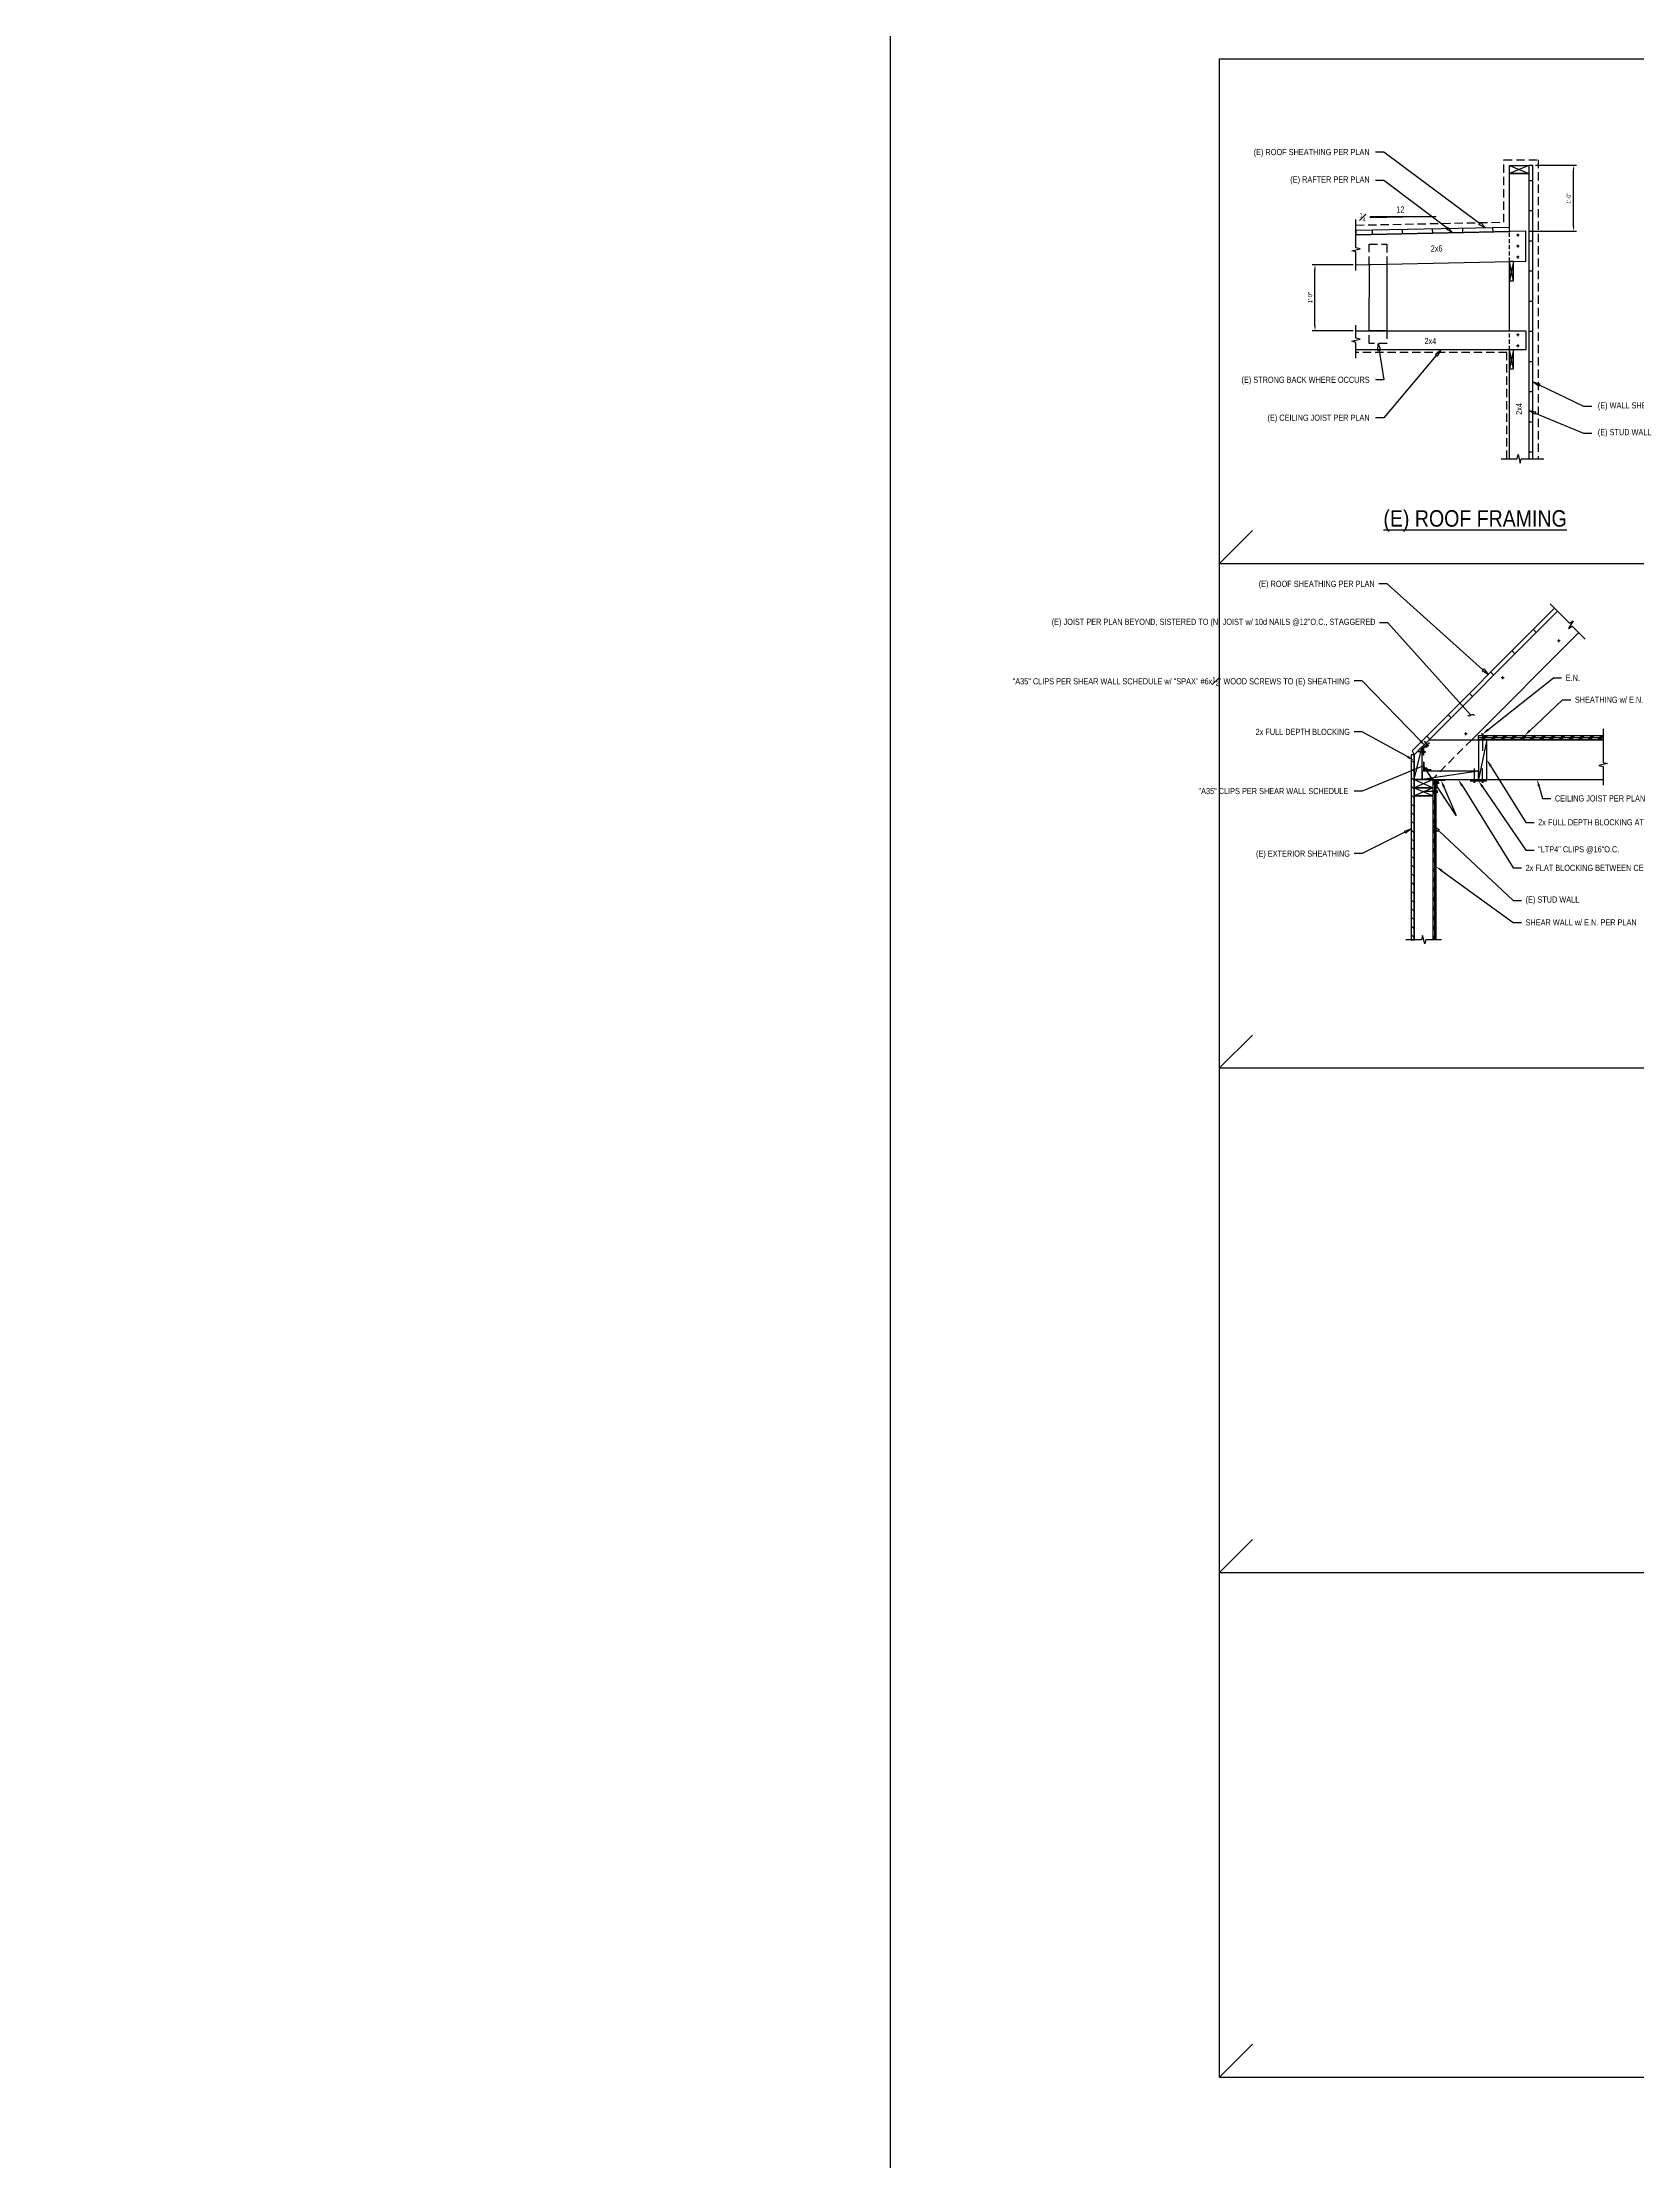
# Model space of a CAD drawing. Header units: inches. Extents: x -2661 to 42767, y -1222 to 9099.
# Drawn here: x -2590 to -2299, y 3614.1 to 4000.5 of the extents above; entities that cross this region are included whole.
import ezdxf
from ezdxf import colors
from ezdxf.entities.mleader import LeaderData, LeaderLine
from ezdxf.math import Vec2, Vec3

# ---------------------------------------------------------------- set-up
doc = ezdxf.new("R2010")
doc.units = ezdxf.units.IN
doc.header["$LTSCALE"] = 12
doc.header["$MEASUREMENT"] = 0
doc.header["$PDMODE"] = 3
doc.linetypes.add('HIDDEN2', pattern=[0.1875, 0.125, -0.0625])
doc.linetypes.add('HIDDEN4', pattern=[0.09375, 0.0625, -0.03125])
doc.layers.get('0').update_dxf_attribs({"linetype": 'CONTINUOUS'})
doc.layers.get('DefPoints').update_dxf_attribs({"color": 251, "linetype": 'CONTINUOUS'})
doc.layers.add('DESIGNER COMMENTS', color=221, linetype='CONTINUOUS', plot=False)
doc.layers.add('S-ANNO-GRID-NONPLOT', color=251, linetype='CONTINUOUS', plot=False)
doc.layers.add('S-ANNO-NONPLOT', color=253, linetype='CONTINUOUS', plot=False, transparency=0.5)
for name, color, linetype in [('S-ANNO-NOTE', 4, 'CONTINUOUS'), ('S-ANNO-NOTE-EXIST', 251, 'CONTINUOUS'), ('S-ARCH-FINISHES', 1, 'HIDDEN2'), ('S-BREAK', 2, 'CONTINUOUS'), ('S-EXISTING', 1, 'CONTINUOUS'), ('S-NAIL', 2, 'CONTINUOUS'), ('S-NOTE', 4, 'CONTINUOUS'), ('S-NOTE-EXIST', 1, 'CONTINUOUS'), ('S-SIMPSON', 2, 'CONTINUOUS'), ('S-STEEL', 4, 'CONTINUOUS'), ('S-WOOD', 3, 'CONTINUOUS')]:
    doc.layers.add(name, color=color, linetype=linetype)
doc.styles.add('Arial', font='arial.ttf', dxfattribs={"width": 0.85})
doc.dimstyles.new('DIM-8_Se', dxfattribs={"dimscale": 8, "dimtxt": 0.09375, "dimasz": 0.109375, "dimexe": 0.0625, "dimexo": 0.0625, "dimgap": 0.0625, "dimtad": 1, "dimdec": 4, "dimzin": 11, "dimdsep": 46, "dimlunit": 4, "dimtxsty": 'Arial', "dimblk": 'ARCHTICK', "dimcen": 0.125, "dimdle": 0.0625, "dimclrd": 256, "dimclre": 256, "dimclrt": 4, "dimadec": 0, "dimazin": 0, "dimtfac": 0.75, "dimtdec": 4, "dimtmove": 0, "dimatfit": 3, "dimfxl": 1, "dimfrac": 1, "dimtolj": 1, "dimtzin": 0, "dimarcsym": 0})

# ---------------------------------------------------------------- blocks, each defined once
blk = doc.blocks.new('Se_24x36_STARTERS_GRID')
for p, q in [((-372.84, 276), (-279.63, 276)), ((-372.84, 184), (-372.84, 276)), ((-279.63, -92), (-279.63, 276)), ((-279.63, 276), (-186.42, 276)), ((-186.42, -92), (-186.42, 276)), ((-186.42, 276), (-93.21, 276)), ((-93.21, -92), (-93.21, 276)), ((-93.21, 276), (0, 276)), ((0, 184), (0, 276)), ((-372.84, 184), (-366.84, 190)), ((-279.63, 184), (-273.63, 190)), ((-186.42, 184), (-180.42, 190)), ((-93.21, 184), (-87.21, 190)), ((-372.84, 92), (-372.84, 184)), ((-372.84, 184), (-279.63, 184)), ((-279.63, 184), (-186.42, 184)), ((-186.42, 184), (-93.21, 184)), ((-93.21, 184), (0, 184)), ((0, 92), (0, 184)), ((-372.84, 92), (-366.84, 98)), ((-279.63, 92), (-273.63, 98)), ((-186.42, 92), (-180.42, 98)), ((-93.21, 92), (-87.21, 98)), ((-372.84, 0), (-372.84, 92)), ((-372.84, 92), (-279.63, 92)), ((-279.63, 92), (-186.42, 92)), ((-186.42, 92), (-93.21, 92)), ((-93.21, 92), (0, 92)), ((0, 0), (0, 92)), ((-372.84, 0), (-366.84, 6)), ((-279.63, 0), (-273.63, 6)), ((-186.42, 0), (-180.42, 6)), ((-93.21, 0), (-87.21, 6)), ((-372.84, 0), (-279.63, 0)), ((-372.84, -92), (-372.84, 0)), ((-279.63, 0), (-186.42, 0)), ((-186.42, 0), (-93.21, 0)), ((-93.21, 0), (0, 0)), ((0, -92), (0, 0)), ((-372.84, -92), (-366.84, -86)), ((-279.63, -92), (-273.63, -86)), ((-186.42, -92), (-180.42, -86)), ((-93.21, -92), (-87.21, -86)), ((-372.84, -92), (-279.63, -92)), ((-279.63, -92), (-186.42, -92)), ((-186.42, -92), (-93.21, -92)), ((-93.21, -92), (0, -92))]:
    blk.add_line(p, q)
at = {"linetype": 'HIDDEN2'}
for p, q in [((-279.63, 184), (-285.63, 190)), ((-186.42, 184), (-192.42, 190)), ((-93.21, 184), (-99.21, 190)), ((0, 184), (-6, 190)), ((-279.63, 92), (-285.63, 98)), ((-186.42, 92), (-192.42, 98)), ((-93.21, 92), (-99.21, 98)), ((0, 92), (-6, 98)), ((-279.63, 0), (-285.63, 6)), ((-186.42, 0), (-192.42, 6)), ((-93.21, 0), (-99.21, 6)), ((0, 0), (-6, 6)), ((-279.63, -92), (-285.63, -86)), ((-186.42, -92), (-192.42, -86)), ((-93.21, -92), (-99.21, -86)), ((0, -92), (-6, -86))]:
    blk.add_line(p, q, dxfattribs=at)
blk = doc.blocks.new('_ClosedBlank')
at = {"color": 0, "linetype": 'ByBlock', "lineweight": -2}
for p, q in [((-1, 0.17), (0, 0)), ((-1, 0.17), (-1, -0.17)), ((0, 0), (-1, -0.17))]:
    blk.add_line(p, q, dxfattribs=at)
blk = doc.blocks.new('*D1802')
at = {"layer": 'DefPoints', "color": 0, "transparency": 16777216}
for p in [(-2357.88, 3959.98), (-2350.4, 3959.98), (-2350.4, 3947.98)]:
    blk.add_point(p, dxfattribs=at)
at = {"layer": 'DESIGNER COMMENTS', "lineweight": -2, "transparency": 16777216}
for p, q in [((-2350.9, 3959.98), (-2358.38, 3959.98)), ((-2357.88, 3948.85), (-2357.88, 3959.1)), ((-2350.9, 3947.98), (-2358.38, 3947.98))]:
    blk.add_line(p, q, dxfattribs=at)
at = {"layer": 'DESIGNER COMMENTS', "transparency": 16777216}
for points in [[(-2358.02, 3959.1), (-2357.73, 3959.1), (-2357.88, 3959.98)], [(-2358.02, 3948.85), (-2357.73, 3948.85), (-2357.88, 3947.98)]]:
    blk.add_solid(points, dxfattribs=at)
at = {"layer": 'DESIGNER COMMENTS', "transparency": 16777216, "insert": (-2358.76, 3953.98), "char_height": 0.75, "attachment_point": 5, "rotation": 90, "style": 'Arial'}
blk.add_mtext('\\A1;1\'-0"', dxfattribs=at)
blk = doc.blocks.new('*U1163')
at = {"layer": 'S-WOOD', "color": 1}
for p, q in [((1.5, -3.5), (0, 0)), ((1.5, 0), (0, -3.5))]:
    blk.add_line(p, q, dxfattribs=at)
at = {"layer": 'S-WOOD', "color": 2}
blk.add_lwpolyline([(1.5, -3.5), (0, -3.5), (0, 0), (1.5, 0)], close=True, dxfattribs=at)
blk = doc.blocks.new('*D1803')
at = {"layer": 'DefPoints', "color": 0, "transparency": 16777216}
for p in [(-2318.15, 3978.13), (-2310.7, 3978.13), (-2319.4, 3966.13)]:
    blk.add_point(p, dxfattribs=at)
at = {"layer": 'DESIGNER COMMENTS', "lineweight": -2, "transparency": 16777216}
for p, q in [((-2317.65, 3978.13), (-2310.2, 3978.13)), ((-2310.7, 3967), (-2310.7, 3977.25)), ((-2318.9, 3966.13), (-2310.2, 3966.13))]:
    blk.add_line(p, q, dxfattribs=at)
at = {"layer": 'DESIGNER COMMENTS', "transparency": 16777216}
for points in [[(-2310.85, 3977.25), (-2310.56, 3977.25), (-2310.7, 3978.13)], [(-2310.85, 3967), (-2310.56, 3967), (-2310.7, 3966.13)]]:
    blk.add_solid(points, dxfattribs=at)
at = {"layer": 'DESIGNER COMMENTS', "transparency": 16777216, "insert": (-2311.59, 3972.13), "char_height": 0.75, "attachment_point": 5, "rotation": 90, "style": 'Arial'}
blk.add_mtext('\\A1;1\'-0"', dxfattribs=at)
blk = doc.blocks.new('NAIL-END')
at = {"color": 0}
for p, q in [((-0.25, 0), (0.25, 0)), ((0, 0.25), (0, -0.25))]:
    blk.add_line(p, q, dxfattribs=at)
blk = doc.blocks.new('*U1367')
blk.add_lwpolyline([(1.5, -3.5), (0, -3.5), (0, 0), (1.5, 0)], close=True)
at = {"layer": 'S-WOOD', "color": 2}
for p, q in [((1.5, -3.5), (0, 0)), ((1.5, 0), (0, -3.5))]:
    blk.add_line(p, q, dxfattribs=at)
blk = doc.blocks.new('*U223')
at = {"color": 3}
blk.add_line((0.2, 0.25), (-0.2, 0.25), dxfattribs=at)
blk.add_line((0, 0.25), (0, -2.25))
blk = doc.blocks.new('A35-r')
for p, q in [((0, 0.046875), (0, 0)), ((0, 0.046875), (1.276125, 0.046875)), ((0, 0), (1.271, 0)), ((0.797125, 0.328141), (0.797125, 0.046875)), ((0.797125, 0.328141), (1.015375, 0.32813)), ((1.015375, 0.32813), (1.015375, 0.046875)), ((1.328125, 1.421875), (1.375, 1.421875)), ((1.328125, 1.421875), (1.328125, 0.098875)), ((1.375, 1.421875), (1.375, 0.104))]:
    blk.add_line(p, q)
for centre, radius in [((1.271, 0.104), 0.104), ((1.276125, 0.098875), 0.052)]:
    blk.add_arc(centre, radius, 270, 0)
blk = doc.blocks.new('8dx1-5')
at = {"color": 3}
blk.add_line((0.15, 0.25), (-0.15, 0.25), dxfattribs=at)
at = {"color": 2}
blk.add_line((0, 0.25), (0, -1.3), dxfattribs=at)
blk = doc.blocks.new('_Integral')
at = {"color": 0, "linetype": 'ByBlock', "lineweight": -2}
for centre, start, end in [((0.44, -0.09), 102, 168), ((-0.44, 0.09), 282, 348)]:
    blk.add_arc(centre, 0.454, start, end, dxfattribs=at)
blk = doc.blocks.new('10d')
at = {"color": 3}
blk.add_line((0.19, 0.25), (-0.19, 0.25), dxfattribs=at)
at = {"color": 2}
blk.add_line((0, 0.25), (0, -2.75), dxfattribs=at)
blk = doc.blocks.new('8d')
at = {"color": 3}
blk.add_line((0.15, 0.25), (-0.15, 0.25), dxfattribs=at)
at = {"color": 2}
blk.add_line((0, 0.25), (0, -2.25), dxfattribs=at)

msp = doc.modelspace()

# ---------------------------------------------------------------- hatches: boundary and pattern name
at = {"layer": 'S-EXISTING'}
h = msp.add_hatch(dxfattribs=at)
h.set_pattern_fill('ANSI31', color=256, scale=44, angle=-45, style=0)
h.set_pattern_definition([(0, (-2318.9, 3947.86), (1e-15, 5.5), [])])
h.paths.add_polyline_path([(-2318.89997, 3978.12596), (-2318.89997, 3924.61003), (-2318.14997, 3924.61003), (-2318.14997, 3978.12596)])
h = msp.add_hatch(dxfattribs=at)
h.set_pattern_fill('LINE', color=256, scale=44, angle=91.1335211, style=0)
h.set_pattern_definition([(91.134, (-2336.4, 3965.772), (-5.499, -0.1088), [])])
h.paths.add_polyline_path([(-2350.39997, 3965.48012), (-2322.39997, 3966.06346), (-2322.39997, 3966.81362), (-2350.39997, 3966.23027)])
h = msp.add_hatch(dxfattribs=at)
h.set_pattern_fill('ANSI31', color=256, scale=44, angle=90.0042171, style=0)
h.set_pattern_definition([(135.004, (-2317.51, 3892.952), (-3.8888, -3.8894), [])])
h.paths.add_polyline_path([(-2313.64279, 3896.81979), (-2314.17312, 3897.35012), (-2340.12347, 3871.39595), (-2339.80708, 3870.65165)])
at = {"layer": 'S-WOOD'}
h = msp.add_hatch(dxfattribs=at)
h.set_pattern_fill('PLAST', color=1, scale=5, angle=45, style=0)
h.set_pattern_definition([(45, (-2334.1978, 3873.3831), (-0.883883, 0.883883), []), (45, (-2334.3083, 3873.4936), (-0.883883, 0.883883), []), (45, (-2334.4188, 3873.6041), (-0.883883, 0.883883), [])])
h.paths.add_polyline_path([(-2305.30708, 3873.38386), (-2328.04746, 3873.3831), (-2328.04746, 3874.1331), (-2305.30708, 3874.13386)])
at = {"layer": 'S-WOOD', "linetype": 'Continuous'}
h = msp.add_hatch(dxfattribs=at)
h.set_pattern_fill('ANSI31', color=1, scale=9, angle=90, style=0)
h.set_pattern_definition([(135, (-4759.6497, 1663.9988), (-0.79549513, -0.79549513), [])])
h.paths.add_polyline_path([(-2340.30708, 3870.65165), (-2340.30708, 3836.92394), (-2339.80708, 3836.92394), (-2339.80708, 3870.65165)])
at = {"layer": 'S-WOOD'}
h = msp.add_hatch(dxfattribs=at)
h.set_pattern_fill('PLAST', color=1, scale=5, angle=-45, style=0)
h.set_pattern_definition([(315, (-2315.0162, 3877.7581), (0.883883, 0.883883), []), (315, (-2314.9057, 3877.8686), (0.883883, 0.883883), []), (315, (-2314.7952, 3877.979), (0.883883, 0.883883), [])])
h.paths.add_polyline_path([(-2335.80708, 3866.13307), (-2335.80708, 3836.92394), (-2336.30708, 3836.92394), (-2336.30708, 3866.13307)])

# ---------------------------------------------------------------- linework, layer by layer
at = {"color": 2}
msp.add_line((-2337.2084, 3872.27432), (-2337.88584, 3873.10046), dxfattribs=at)
at = {"color": 3}
msp.add_line((-2337.08931, 3872.37198), (-2337.32749, 3872.17667), dxfattribs=at)
at = {"layer": 'DESIGNER COMMENTS'}
msp.add_lwpolyline([(-2347.77523, 3968.54057), (-2347.77523, 3968.79057), (-2335.77523, 3968.79057)], close=True, dxfattribs=at)
at = {"layer": 'S-ANNO-NONPLOT'}
msp.add_lwpolyline([(-1515.60916, 847.54657), (-2435.28195, 847.54657), (-2435.28195, 4172.00884), (-1515.60916, 4172.00884)], close=True, dxfattribs=at)
at = {"layer": 'S-ANNO-NOTE-EXIST'}
for p, q in [((-2321.64997, 3960.57789), (-2322.39997, 3957.07789)), ((-2321.64997, 3957.07789), (-2322.39997, 3960.56226)), ((-2321.64997, 3940.99455), (-2322.39997, 3944.47893)), ((-2321.64997, 3944.47893), (-2322.39997, 3940.99455))]:
    msp.add_line(p, q, dxfattribs=at)
at = {"layer": 'S-ANNO-NOTE-EXIST', "color": 2}
for points in [[(-2322.39997, 3957.07789), (-2321.64997, 3957.07789), (-2321.64997, 3960.57789), (-2322.39997, 3960.56226)], [(-2322.39997, 3940.99455), (-2321.64997, 3940.99455), (-2321.64997, 3944.47893), (-2322.39997, 3944.47893)]]:
    msp.add_lwpolyline(points, close=True, dxfattribs=at)
at = {"layer": 'S-ARCH-FINISHES'}
for points in [[(-2350.39997, 3967.23035), (-2323.39997, 3967.76457), (-2323.39997, 3979.12596), (-2317.14997, 3979.12596), (-2317.14997, 3924.61003)], [(-2322.89997, 3924.61003), (-2322.89997, 3943.97893), (-2350.39997, 3943.97893)]]:
    msp.add_lwpolyline(points, dxfattribs=at)
at = {"layer": 'S-BREAK', "color": 1}
for points in [[(-2350.39997, 3958.97871), (-2350.39997, 3962.35095), (-2351.17832, 3962.54024), (-2349.62162, 3962.91881), (-2350.39997, 3963.1081), (-2350.39997, 3968.23054)], [(-2350.39997, 3942.97893), (-2350.39997, 3945.85036), (-2351.17832, 3946.03964), (-2349.62162, 3946.41822), (-2350.39997, 3946.6075), (-2350.39997, 3948.97893)], [(-2323.89997, 3924.61003), (-2321.02854, 3924.61003), (-2320.83926, 3925.38838), (-2320.46068, 3923.83168), (-2320.2714, 3924.61003), (-2316.14997, 3924.61003)]]:
    msp.add_lwpolyline(points, dxfattribs=at)
at = {"layer": 'S-BREAK'}
for points in [[(-2314.96834, 3898.14535), (-2311.47206, 3894.64906), (-2310.78783, 3895.06559), (-2311.6209, 3893.69715), (-2310.93667, 3894.11368), (-2308.56687, 3891.74388)], [(-2305.30708, 3875.38307), (-2305.30708, 3869.26164), (-2304.52873, 3869.07236), (-2306.08543, 3868.69378), (-2305.30708, 3868.5045), (-2305.30708, 3865.13307)], [(-2334.80708, 3836.92394), (-2337.67851, 3836.92394), (-2337.86779, 3836.14558), (-2338.24637, 3837.70229), (-2338.43565, 3836.92394), (-2341.30708, 3836.92394)]]:
    msp.add_lwpolyline(points, dxfattribs=at)
at = {"layer": 'S-EXISTING'}
for points in [[(-2322.39997, 3966.06346), (-2322.39997, 3976.62596), (-2318.89997, 3976.62596), (-2318.89997, 3924.61003)], [(-2350.39997, 3959.97893), (-2319.39997, 3960.62476), (-2319.39997, 3966.12596), (-2350.39997, 3965.48012)], [(-2322.39997, 3947.97893), (-2322.39997, 3960.56226)], [(-2350.39997, 3947.97893), (-2319.39997, 3947.97893), (-2319.39997, 3944.47893), (-2350.39997, 3944.47893)], [(-2322.39997, 3924.61003), (-2322.39997, 3944.47893)], [(-2314.17312, 3897.35012), (-2340.12347, 3871.39595), (-2339.80708, 3870.65165), (-2313.64279, 3896.81979)], [(-2336.30708, 3836.92394), (-2336.30708, 3863.13307), (-2339.80708, 3863.13307), (-2339.80708, 3836.92394)]]:
    msp.add_lwpolyline(points, dxfattribs=at)
for points in [[(-2318.89997, 3978.12596), (-2318.89997, 3924.61003), (-2318.14997, 3924.61003), (-2318.14997, 3978.12596)], [(-2350.39997, 3965.48012), (-2322.39997, 3966.06346), (-2322.39997, 3966.81362), (-2350.39997, 3966.23027)], [(-2347.92594, 3960.03047), (-2344.74454, 3960.09675), (-2344.74454, 3947.97893), (-2348.00326, 3947.97893)], [(-2340.30708, 3870.65165), (-2340.30708, 3836.92394), (-2339.80708, 3836.92394), (-2339.80708, 3870.65165)]]:
    msp.add_lwpolyline(points, close=True, dxfattribs=at)
at = {"layer": 'S-EXISTING', "linetype": 'HIDDEN4'}
for points in [[(-2322.39997, 3960.56226), (-2322.39997, 3966.06346)], [(-2322.39997, 3944.47893), (-2322.39997, 3947.97893)]]:
    msp.add_lwpolyline(points, dxfattribs=at)
at = {"layer": 'S-EXISTING', "linetype": 'HIDDEN2'}
for points in [[(-2348.00326, 3960.02886), (-2348.00326, 3963.74196), (-2344.74454, 3963.74196), (-2344.74454, 3960.09675)], [(-2344.74454, 3947.97893), (-2344.74454, 3945.66959), (-2348.00326, 3945.66959), (-2348.00326, 3947.97893)]]:
    msp.add_lwpolyline(points, dxfattribs=at)
at = {"layer": 'S-SIMPSON'}
for p, q in [((-2337.01862, 3872.85141), (-2338.0046, 3872.04251)), ((-2336.99101, 3872.81353), (-2337.98113, 3872.00161)), ((-2337.58344, 3871.96401), (-2337.76178, 3872.18149)), ((-2337.41466, 3872.10239), (-2337.59301, 3872.31988)), ((-2337.41466, 3872.10239), (-2337.58344, 3871.96401)), ((-2336.98894, 3872.81523), (-2337.01862, 3872.85141)), ((-2338.05708, 3870.59846), (-2338.05708, 3871.91634)), ((-2338.01021, 3870.59846), (-2338.05708, 3870.59846)), ((-2338.01021, 3870.59846), (-2338.01021, 3871.92146))]:
    msp.add_line(p, q, dxfattribs=at)
for centre, radius, start, end in [((-2337.9575, 3871.94892), 0.10477, 116.7134142, 198.119278), ((-2337.96243, 3871.94948), 0.05538, 109.7375228, 210.3902176)]:
    msp.add_arc(centre, radius, start, end, dxfattribs=at)
at = {"layer": 'S-STEEL'}
msp.add_line((-2329.54746, 3865.88307), (-2326.54746, 3865.88307), dxfattribs=at)
at = {"layer": 'S-WOOD'}
for p, q in [((-2339.80708, 3870.65165), (-2313.64086, 3896.81786)), ((-2329.29748, 3873.38307), (-2309.75177, 3892.92878)), ((-2337.07606, 3873.38307), (-2305.30708, 3873.38307)), ((-2338.30708, 3866.13307), (-2305.30708, 3866.13307))]:
    msp.add_line(p, q, dxfattribs=at)
at = {"layer": 'S-WOOD', "color": 2}
for p, q in [((-2339.80708, 3866.13307), (-2338.30708, 3872.15187)), ((-2326.54746, 3873.3831), (-2328.04746, 3866.1331)), ((-2328.04746, 3867.63307), (-2338.30708, 3866.13307))]:
    msp.add_line(p, q, dxfattribs=at)
at = {"layer": 'S-WOOD', "color": 1}
for p, q in [((-2305.30708, 3873.75886), (-2328.04746, 3873.7581)), ((-2336.05708, 3866.13307), (-2336.05708, 3836.92394))]:
    msp.add_line(p, q, dxfattribs=at)
at = {"layer": 'S-WOOD'}
for points in [[(-2338.30708, 3872.15187), (-2339.80708, 3870.65165), (-2339.80708, 3866.13307), (-2338.30708, 3866.13307)], [(-2305.30708, 3873.38386), (-2328.04746, 3873.3831), (-2328.04746, 3874.1331), (-2305.30708, 3874.13386)], [(-2326.54746, 3873.3831), (-2328.04746, 3873.3831), (-2328.04746, 3866.1331), (-2326.54746, 3866.1331)], [(-2328.04746, 3866.13307), (-2328.04746, 3867.63307), (-2338.30708, 3867.63307), (-2338.30708, 3866.13307)], [(-2335.80708, 3866.13307), (-2335.80708, 3836.92394), (-2336.30708, 3836.92394), (-2336.30708, 3866.13307)]]:
    msp.add_lwpolyline(points, close=True, dxfattribs=at)
at = {"layer": 'S-WOOD', "color": 2, "linetype": 'HIDDEN2'}
msp.add_lwpolyline([(-2329.29748, 3873.38307), (-2336.54748, 3866.13307)], dxfattribs=at)

# ---------------------------------------------------------------- block references
at = {"layer": 'S-ANNO-GRID-NONPLOT'}
msp.add_blockref('Se_24x36_STARTERS_GRID', (-2002.44556, 3721.54657), dxfattribs=at)
at = {"layer": 'S-EXISTING', "rotation": 90}
msp.add_blockref('*U1163', (-2322.39997, 3976.62596), dxfattribs=at)
at = {"layer": 'S-EXISTING', "color": 1, "xscale": -1}
for p in [(-2320.89997, 3965.37596), (-2320.89997, 3963.37536), (-2320.89997, 3961.37476), (-2320.89997, 3947.22893), (-2320.89997, 3945.22893)]:
    msp.add_blockref('NAIL-END', p, dxfattribs=at)
at = {"layer": 'S-EXISTING', "xscale": -1, "rotation": 270}
for p in [(-2336.30708, 3864.63307), (-2336.30708, 3863.13307)]:
    msp.add_blockref('*U1367', p, dxfattribs=at)
at = {"layer": 'S-NAIL'}
for name, p, rotation in [('NAIL-END', (-2313.38766, 3891.41421), 180), ('NAIL-END', (-2323.64071, 3884.6967), 180), ('NAIL-END', (-2330.35822, 3874.44365), 180), ('8dx1-5', (-2338.00925, 3871.17394), 270), ('8d', (-2328.79746, 3865.88307), 180), ('8d', (-2327.29746, 3865.88307), 180)]:
    msp.add_blockref(name, p, dxfattribs=dict(at, rotation=rotation))
msp.add_blockref('10d', (-2327.34882, 3874.1331), dxfattribs=at)
at = {"layer": 'S-NAIL', "color": 1, "rotation": 270}
msp.add_blockref('*U223', (-2335.80708, 3863.92786), dxfattribs=at)
at = {"layer": 'S-SIMPSON', "xscale": -1}
msp.add_blockref('A35-r', (-2336.68208, 3867.88307), dxfattribs=at)
at = {"layer": 'S-SIMPSON', "xscale": -1, "rotation": 270}
msp.add_blockref('A35-r', (-2335.6367, 3864.62343), dxfattribs=at)

# ---------------------------------------------------------------- texts
at = {"layer": 'DESIGNER COMMENTS', "char_height": 1.125, "attachment_point": 5, "style": 'Arial'}
for s, insert in [('\\A1;{\\H0.7x;\\S1#4;}', (-2349.18634, 3968.63493)), ('\\A1;12', (-2342.30113, 3970.08553)), ('2x4', (-2336.8167, 3946.08334))]:
    msp.add_mtext(s, dxfattribs=dict(at, insert=insert))
for s, insert, rotation in [('2x6', (-2335.69007, 3962.96113), 1.1934894), ('2x4', (-2320.64997, 3933.70496), 90)]:
    msp.add_mtext(s, dxfattribs=dict(at, insert=insert, rotation=rotation))
at = {"layer": 'S-ANNO-NOTE', "color": 191, "insert": (-2328.67741, 3911.34248), "char_height": 3, "width": 80, "attachment_point": 8, "style": 'Arial'}
msp.add_mtext('{\\L(E) ROOF FRAMING }', dxfattribs=at)

# ---------------------------------------------------------------- dimensions: what is measured, and where the dimension line sits
at = {"layer": 'DESIGNER COMMENTS'}
for base, p1, p2, picture, middle in [((-2310.70357, 3978.12596), (-2319.39997, 3966.12596), (-2318.14997, 3978.12596), '*D1803', (-2311.5865, 3972.12596)), ((-2357.87901, 3959.97893), (-2350.39997, 3947.97893), (-2350.39997, 3959.97893), '*D1802', (-2358.76194, 3953.97893))]:
    dim = msp.add_linear_dim(base=base, p1=p1, p2=p2, angle=270, dimstyle='DIM-8_Se', override={"dimsah": 1, "dimclrt": 256}, dxfattribs=at)
    dim.commit()
    dim.dimension.update_dxf_attribs({"geometry": picture, "text_midpoint": middle})

# ---------------------------------------------------------------- leaders
at = {"layer": 'S-ANNO-NOTE'}
ml = msp.add_multileader_mtext('Standard', dxfattribs=at)
ml.set_content('\\A1;{\\C4;(E) JOIST PER PLAN BEYOND, SISTERED TO (N) JOIST w/ 10d NAILS @12"O.C., STAGGERED}', color=256, style='Arial')
ml.set_leader_properties(color=2)
ml.set_arrow_properties(name='INTEGRAL')
ml.build(insert=Vec2(0, 0))
ml.multileader.update_dxf_attribs({"dogleg_length": 0.125, "arrow_head_size": 1.3125, "scale": 12})
ctx = ml.context
ctx.base_point, ctx.scale, ctx.char_height, ctx.arrow_head_size, ctx.landing_gap_size, ctx.plane_origin = Vec3(-2367.02416, 3894.72206), 12, 1.125, 1.3125, 0.75, Vec3(-2298.5525, 3593.92747)
ctx.text_align_type = 2
notes = []
notes.append((ctx, [(0, (1, 1, 0), (-2344.58476, 3894.72206), (-1, 0), 1.5, [(0, [(-2329.42857, 3877.8629)], 0, [])])]))
ctx.mtext.insert, ctx.mtext.width, ctx.mtext.alignment, ctx.mtext.flow_direction = Vec3(-2346.83476, 3895.44993), 20.2638817, 3, 5
ml = msp.add_multileader_mtext('Standard', dxfattribs=at)
ml.set_content('\\A1;{\\C4;"A35" CLIPS PER SHEAR WALL SCHEDULE w/ "SPAX" #6x\\H0.7x;\\S1#2;\\H1.4286x;" WOOD SCREWS TO (E) SHEATHING}', color=256, style='Arial')
ml.set_leader_properties(color=2)
ml.build(insert=Vec2(0, 0))
ml.multileader.update_dxf_attribs({"dogleg_length": 0.125, "arrow_head_size": 1.3125, "scale": 12})
ctx = ml.context
ctx.base_point, ctx.scale, ctx.char_height, ctx.arrow_head_size, ctx.landing_gap_size, ctx.plane_origin = Vec3(-2370.03789, 3884.10255), 12, 1.125, 1.3125, 0.75, Vec3(-2303.20998, 3585.69891)
ctx.text_align_type = 2
notes.append((ctx, [(0, (1, 1, 0), (-2349.24225, 3884.10255), (-1, 0), 1.5, [(0, [(-2337.71731, 3872.21795)], 0, [])])]))
ctx.mtext.insert, ctx.mtext.width, ctx.mtext.alignment, ctx.mtext.flow_direction = Vec3(-2351.49225, 3884.83043), 18.1561383, 3, 5
ml = msp.add_multileader_mtext('Standard', dxfattribs=at)
ml.set_content('\\A1;2x FULL DEPTH BLOCKING', color=256, style='Arial')
ml.set_leader_properties(color=2)
ml.build(insert=Vec2(0, 0))
ml.multileader.update_dxf_attribs({"dogleg_length": 0.125, "arrow_head_size": 1.3125, "scale": 12})
ctx = ml.context
ctx.base_point, ctx.scale, ctx.char_height, ctx.arrow_head_size, ctx.landing_gap_size, ctx.plane_origin = Vec3(-2362.04283, 3874.81277), 12, 1.125, 1.3125, 0.75, Vec3(-2303.20998, 3575.7445)
ctx.text_align_type = 2
notes.append((ctx, [(0, (1, 1, 0), (-2349.24225, 3874.81277), (-1, 0), 1.5, [(0, [(-2339.80708, 3869.62672)], 0, [])])]))
ctx.mtext.insert, ctx.mtext.width, ctx.mtext.alignment, ctx.mtext.flow_direction = Vec3(-2351.49225, 3875.38486), 14.7013617, 3, 5
at = {"layer": 'S-ANNO-NOTE-EXIST'}
ml = msp.add_multileader_mtext('Standard', dxfattribs=at)
ml.set_content('{\\C256;(E) ROOF SHEATHING PER PLAN}', color=4, style='Arial')
ml.set_leader_properties(color=256)
ml.set_arrow_properties(name='CLOSEDBLANK')
ml.build(insert=Vec2(0, 0))
ml.multileader.update_dxf_attribs({"dogleg_length": 0.36, "arrow_head_size": 1.3125, "scale": 12})
ctx = ml.context
ctx.base_point, ctx.scale, ctx.char_height, ctx.arrow_head_size, ctx.landing_gap_size, ctx.plane_origin = Vec3(-2362.99737, 3980.55061), 12, 1.125, 1.3125, 1.08, Vec3(-2359.1199, 4269.69932)
ctx.text_align_type = 2
notes.append((ctx, [(1, (1, 1, 0), (-2345.32628, 3980.55061), (-1, 0), 1.5, [(0, [(-2326.79418, 3966.72207)], 0, [])])]))
ctx.mtext.insert, ctx.mtext.width, ctx.mtext.alignment, ctx.mtext.flow_direction = Vec3(-2347.90628, 3981.11349), 14.1032179, 3, 5
ml = msp.add_multileader_mtext('Standard', dxfattribs=at)
ml.set_content('{\\C256;(E) RAFTER PER PLAN}', color=4, style='Arial')
ml.set_leader_properties(color=256)
ml.set_arrow_properties(name='CLOSEDBLANK')
ml.build(insert=Vec2(0, 0))
ml.multileader.update_dxf_attribs({"dogleg_length": 0.36, "arrow_head_size": 1.3125, "scale": 12})
ctx = ml.context
ctx.base_point, ctx.scale, ctx.char_height, ctx.arrow_head_size, ctx.landing_gap_size, ctx.plane_origin = Vec3(-2363.27002, 3975.38355), 12, 1.125, 1.3125, 1.08, Vec3(-2358.56111, 4256.74112)
ctx.text_align_type = 2
notes.append((ctx, [(1, (1, 1, 0), (-2345.32628, 3975.38355), (-1, 0), 1.5, [(0, [(-2332.72511, 3965.84835)], 0, [])])]))
ctx.mtext.insert, ctx.mtext.width, ctx.mtext.alignment, ctx.mtext.flow_direction = Vec3(-2347.90628, 3976.11143), 14.3758731, 3, 5
ml = msp.add_multileader_mtext('Standard', dxfattribs=at)
ml.set_content('{\\C256;(E) STRONG BACK WHERE OCCURS}', color=4, style='Arial')
ml.set_leader_properties(color=256)
ml.set_arrow_properties(name='CLOSEDBLANK')
ml.build(insert=Vec2(0, 0))
ml.multileader.update_dxf_attribs({"dogleg_length": 0.36, "arrow_head_size": 1.3125, "scale": 12})
ctx = ml.context
ctx.base_point, ctx.scale, ctx.char_height, ctx.arrow_head_size, ctx.landing_gap_size, ctx.plane_origin = Vec3(-2360.7783, 3939.01908), 12, 1.125, 1.3125, 1.08, Vec3(-2367.89265, 4238.30229)
ctx.text_align_type = 2
notes.append((ctx, [(0, (1, 1, 0), (-2345.32628, 3939.01908), (-1, 0), 1.5, [(0, [(-2346.3739, 3945.66959)], 0, [])])]))
ctx.mtext.insert, ctx.mtext.width, ctx.mtext.alignment, ctx.mtext.flow_direction = Vec3(-2347.90628, 3939.59117), 11.8841439, 3, 5
ml = msp.add_multileader_mtext('Standard', dxfattribs=at)
ml.set_content('{\\C256;(E) CEILING JOIST PER PLAN}', color=4, style='Arial')
ml.set_leader_properties(color=256)
ml.set_arrow_properties(name='CLOSEDBLANK')
ml.build(insert=Vec2(0, 0))
ml.multileader.update_dxf_attribs({"dogleg_length": 0.36, "arrow_head_size": 1.3125, "scale": 12})
ctx = ml.context
ctx.base_point, ctx.scale, ctx.char_height, ctx.arrow_head_size, ctx.landing_gap_size, ctx.plane_origin = Vec3(-2360.53173, 3932.11197), 12, 1.125, 1.3125, 1.08, Vec3(-2367.89265, 4231.39519)
ctx.text_align_type = 2
notes.append((ctx, [(0, (1, 1, 0), (-2345.32628, 3932.11197), (-1, 0), 1.5, [(0, [(-2334.89997, 3944.47893)], 0, [])])]))
ctx.mtext.insert, ctx.mtext.width, ctx.mtext.alignment, ctx.mtext.flow_direction = Vec3(-2347.90628, 3932.67486), 11.6375802, 3, 5
ml = msp.add_multileader_mtext('Standard', dxfattribs=at)
ml.set_content('{\\C256;(E) WALL SHEATHING }', color=4, style='Arial')
ml.set_leader_properties(color=256)
ml.set_arrow_properties(name='CLOSEDBLANK')
ml.build(insert=Vec2(0, 0))
ml.multileader.update_dxf_attribs({"dogleg_length": 0.36, "arrow_head_size": 1.3125, "scale": 12})
ctx = ml.context
ctx.base_point, ctx.scale, ctx.char_height, ctx.arrow_head_size, ctx.landing_gap_size, ctx.plane_origin = Vec3(-2307.37127, 3934.19442), 12, 1.125, 1.3125, 1.08, Vec3(-2295.73765, 4223.34313)
notes.append((ctx, [(1, (1, 1, 0), (-2308.87127, 3934.19442), (1, 0), 1.5, [(0, [(-2318.14997, 3938.65585)], 0, [])])]))
ctx.mtext.insert, ctx.mtext.width, ctx.mtext.flow_direction = Vec3(-2306.29127, 3934.92229), 13.8820933, 5
ml = msp.add_multileader_mtext('Standard', dxfattribs=at)
ml.set_content('{\\C256;(E) STUD WALL  }', color=4, style='Arial')
ml.set_leader_properties(color=256)
ml.set_arrow_properties(name='CLOSEDBLANK')
ml.build(insert=Vec2(0, 0))
ml.multileader.update_dxf_attribs({"dogleg_length": 0.36, "arrow_head_size": 1.3125, "scale": 12})
ctx = ml.context
ctx.base_point, ctx.scale, ctx.char_height, ctx.arrow_head_size, ctx.landing_gap_size, ctx.plane_origin = Vec3(-2307.37127, 3929.31216), 12, 1.125, 1.3125, 1.08, Vec3(-2295.73765, 4218.46087)
notes.append((ctx, [(1, (1, 1, 0), (-2308.87127, 3929.31216), (1, 0), 1.5, [(0, [(-2318.89997, 3933.44982)], 0, [])])]))
ctx.mtext.insert, ctx.mtext.width, ctx.mtext.flow_direction = Vec3(-2306.29127, 3930.04003), 9.7609558, 5
ml = msp.add_multileader_mtext('Standard', dxfattribs=at)
ml.set_content('(E) EXTERIOR SHEATHING', color=256, style='Arial')
ml.set_leader_properties(color=1)
ml.set_arrow_properties(name='CLOSEDBLANK')
ml.build(insert=Vec2(0, 0))
ml.multileader.update_dxf_attribs({"dogleg_length": 0.125, "arrow_head_size": 1.3125, "scale": 12})
ctx = ml.context
ctx.base_point, ctx.scale, ctx.char_height, ctx.arrow_head_size, ctx.landing_gap_size, ctx.plane_origin = Vec3(-2361.12506, 3852.61658), 12, 1.125, 1.3125, 0.75, Vec3(-2305.20998, 4148.12298)
ctx.text_align_type = 2
notes.append((ctx, [(0, (1, 1, 0), (-2349.24225, 3852.61658), (-1, 0), 1.5, [(0, [(-2340.30708, 3857.13623)], 0, [])])]))
ctx.mtext.insert, ctx.mtext.width, ctx.mtext.alignment, ctx.mtext.flow_direction = Vec3(-2351.49225, 3853.18868), 14.7013617, 3, 5
at = {"layer": 'S-NOTE'}
ml = msp.add_multileader_mtext('Standard', dxfattribs=at)
ml.set_content('\\A1;E.N. ', color=256, style='Arial')
ml.set_leader_properties(color=2)
ml.build(insert=Vec2(0, 0))
ml.multileader.update_dxf_attribs({"dogleg_length": 0.36, "arrow_head_size": 1.3125, "scale": 12})
ctx = ml.context
ctx.base_point, ctx.scale, ctx.char_height, ctx.arrow_head_size, ctx.landing_gap_size, ctx.plane_origin = Vec3(-2312.89367, 3884.68674), 12, 1.125, 1.3125, 0.75, Vec3(-2373.06127, 4197.57436)
notes.append((ctx, [(0, (1, 1, 0), (-2314.39367, 3884.68674), (1, 0), 1.5, [(0, [(-2327.34882, 3874.3831)], 0, [])])]))
ctx.mtext.insert, ctx.mtext.width, ctx.mtext.flow_direction = Vec3(-2312.14367, 3885.24924), 12.1334737, 5
ml = msp.add_multileader_mtext('Standard', dxfattribs=at)
ml.set_content('\\A1;SHEATHING w/ E.N. PER PLAN', color=256, style='Arial')
ml.set_leader_properties(color=2)
ml.build(insert=Vec2(0, 0))
ml.multileader.update_dxf_attribs({"dogleg_length": 0.36, "arrow_head_size": 1.3125, "scale": 12})
ctx = ml.context
ctx.base_point, ctx.scale, ctx.char_height, ctx.arrow_head_size, ctx.landing_gap_size, ctx.plane_origin = Vec3(-2311.22325, 3880.68492), 12, 1.125, 1.3125, 0.75, Vec3(-2371.39085, 4193.57254)
notes.append((ctx, [(0, (1, 1, 0), (-2312.72325, 3880.68492), (1, 0), 1.5, [(0, [(-2319.6671, 3874.13338)], 0, [])])]))
ctx.mtext.insert, ctx.mtext.width, ctx.mtext.flow_direction = Vec3(-2310.47325, 3881.24781), 12.1334737, 5
ml = msp.add_multileader_mtext('Standard', dxfattribs=at)
ml.set_content('"A35" CLIPS PER SHEAR WALL SCHEDULE', color=256, style='Arial')
ml.set_leader_properties(color=2)
ml.build(insert=Vec2(0, 0))
ml.multileader.update_dxf_attribs({"dogleg_length": 21.88349, "arrow_head_size": 1.3125, "scale": 12})
ctx = ml.context
ctx.base_point, ctx.scale, ctx.char_height, ctx.arrow_head_size, ctx.landing_gap_size, ctx.plane_origin = Vec3(-2368.47294, 3864.02725), 12, 1.125, 1.3125, 1.08, Vec3(-2381.0528, 4300.97371)
ctx.text_align_type = 2
notes.append((ctx, [(1, (1, 1, 0), (-2349.24225, 3864.02725), (-1, 0), 1.5, [(1, [(-2334.87376, 3865.99843), (-2332.12021, 3859.55751), (-2338.05708, 3868.64601)], 0, [])])]))
ctx.mtext.insert, ctx.mtext.width, ctx.mtext.alignment, ctx.mtext.flow_direction = Vec3(-2351.82225, 3864.59934), 18.3971665, 3, 5
ml = msp.add_multileader_mtext('Standard', dxfattribs=at)
ml.set_content('\\A1;2x FULL DEPTH BLOCKING AT PANEL EDGE', color=256, style='Arial')
ml.set_leader_properties(color=2)
ml.build(insert=Vec2(0, 0))
ml.multileader.update_dxf_attribs({"dogleg_length": 0.36, "arrow_head_size": 1.3125, "scale": 12})
ctx = ml.context
ctx.base_point, ctx.scale, ctx.char_height, ctx.arrow_head_size, ctx.landing_gap_size, ctx.plane_origin = Vec3(-2317.92275, 3858.32136), 12, 1.125, 1.3125, 0.75, Vec3(-2374.44328, 4166.764)
notes.append((ctx, [(0, (1, 1, 0), (-2319.42275, 3858.32136), (1, 0), 1.5, [(0, [(-2326.54746, 3869.7581)], 0, [])])]))
ctx.mtext.insert, ctx.mtext.width, ctx.mtext.flow_direction = Vec3(-2317.17275, 3858.89345), 17.6012018, 5
ml = msp.add_multileader_mtext('Standard', dxfattribs=at)
ml.set_content('\\A1;2x FLAT BLOCKING BETWEEN CEILING JOISTS', color=256, style='Arial')
ml.set_leader_properties(color=2)
ml.build(insert=Vec2(0, 0))
ml.multileader.update_dxf_attribs({"dogleg_length": 0.36, "arrow_head_size": 1.3125, "scale": 12})
ctx = ml.context
ctx.base_point, ctx.scale, ctx.char_height, ctx.arrow_head_size, ctx.landing_gap_size, ctx.plane_origin = Vec3(-2320.21276, 3850.01284), 12, 1.125, 1.3125, 0.75, Vec3(-2376.7333, 4158.45548)
notes.append((ctx, [(0, (1, 1, 0), (-2321.71276, 3850.01284), (1, 0), 1.5, [(0, [(-2331.74147, 3866.13307)], 0, [])])]))
ctx.mtext.insert, ctx.mtext.width, ctx.mtext.flow_direction = Vec3(-2319.46276, 3850.58493), 17.6012018, 5
ml = msp.add_multileader_mtext('Standard', dxfattribs=at)
ml.set_content('\\A1;"LTP4" CLIPS @16"O.C.', color=256, style='Arial')
ml.set_leader_properties(color=2)
ml.build(insert=Vec2(0, 0))
ml.multileader.update_dxf_attribs({"dogleg_length": 0.36, "arrow_head_size": 1.3125, "scale": 12})
ctx = ml.context
ctx.base_point, ctx.scale, ctx.char_height, ctx.arrow_head_size, ctx.landing_gap_size, ctx.plane_origin = Vec3(-2317.92275, 3853.2467), 12, 1.125, 1.3125, 0.75, Vec3(-2374.44328, 4161.68934)
notes.append((ctx, [(0, (1, 1, 0), (-2319.42275, 3853.2467), (1, 0), 1.5, [(0, [(-2328.04746, 3865.88307)], 0, [])])]))
ctx.mtext.insert, ctx.mtext.width, ctx.mtext.flow_direction = Vec3(-2317.17275, 3853.97457), 17.6012018, 5
ml = msp.add_multileader_mtext('Standard', dxfattribs=at)
ml.set_content('\\A1;CEILING JOIST PER PLAN', color=256, style='Arial')
ml.set_leader_properties(color=2)
ml.build(insert=Vec2(0, 0))
ml.multileader.update_dxf_attribs({"dogleg_length": 0.36, "arrow_head_size": 1.3125, "scale": 12})
ctx = ml.context
ctx.base_point, ctx.scale, ctx.char_height, ctx.arrow_head_size, ctx.landing_gap_size, ctx.plane_origin = Vec3(-2314.87032, 3862.6792), 12, 1.125, 1.3125, 0.75, Vec3(-2371.39085, 4171.12184)
notes.append((ctx, [(0, (1, 1, 0), (-2316.37032, 3862.6792), (1, 0), 1.5, [(0, [(-2317.36387, 3866.13307)], 0, [])])]))
ctx.mtext.insert, ctx.mtext.width, ctx.mtext.flow_direction = Vec3(-2314.12032, 3863.25129), 17.5384188, 5
ml = msp.add_multileader_mtext('Standard', dxfattribs=at)
ml.set_content('\\A1;SHEAR WALL w/ E.N. PER PLAN', color=256, style='Arial')
ml.set_leader_properties(color=2)
ml.build(insert=Vec2(0, 0))
ml.multileader.update_dxf_attribs({"dogleg_length": 0.36, "arrow_head_size": 1.3125, "scale": 12})
ctx = ml.context
ctx.base_point, ctx.scale, ctx.char_height, ctx.arrow_head_size, ctx.landing_gap_size, ctx.plane_origin = Vec3(-2320.21276, 3840.08569), 12, 1.125, 1.3125, 0.75, Vec3(-2375.7326, 4149.24894)
notes.append((ctx, [(0, (1, 1, 0), (-2321.71276, 3840.08569), (1, 0), 1.5, [(0, [(-2335.80708, 3850.27352)], 0, [])])]))
ctx.mtext.insert, ctx.mtext.width, ctx.mtext.flow_direction = Vec3(-2319.46276, 3840.64857), 16.1573819, 5
at = {"layer": 'S-NOTE-EXIST'}
ml = msp.add_multileader_mtext('Standard', dxfattribs=at)
ml.set_content('(E) ROOF SHEATHING PER PLAN', color=256, style='Arial')
ml.set_leader_properties(color=1)
ml.set_arrow_properties(name='CLOSEDBLANK')
ml.build(insert=Vec2(0, 0))
ml.multileader.update_dxf_attribs({"dogleg_length": 0.36, "arrow_head_size": 1.3125, "scale": 12})
ctx = ml.context
ctx.base_point, ctx.scale, ctx.char_height, ctx.arrow_head_size, ctx.landing_gap_size, ctx.plane_origin = Vec3(-2361.74324, 3901.81068), 12, 1.125, 1.3125, 0.75, Vec3(-2302.30638, 4198.90397)
ctx.text_align_type = 2
notes.append((ctx, [(0, (1, 1, 0), (-2344.73215, 3901.81068), (-1, 0), 1.5, [(0, [(-2326.25888, 3885.26258)], 0, [])])]))
ctx.mtext.insert, ctx.mtext.width, ctx.mtext.alignment, ctx.mtext.flow_direction = Vec3(-2346.98215, 3902.37357), 14.9606446, 3, 5
ml = msp.add_multileader_mtext('Standard', dxfattribs=at)
ml.set_content('(E) STUD WALL', color=256, style='Arial')
ml.set_leader_properties(color=1)
ml.set_arrow_properties(name='CLOSEDBLANK')
ml.build(insert=Vec2(0, 0))
ml.multileader.update_dxf_attribs({"dogleg_length": 0.36, "arrow_head_size": 1.3125, "scale": 12})
ctx = ml.context
ctx.base_point, ctx.scale, ctx.char_height, ctx.arrow_head_size, ctx.landing_gap_size, ctx.plane_origin = Vec3(-2320.21276, 3844.08569), 12, 1.125, 1.3125, 0.75, Vec3(-2370.90418, 4146.42051)
notes.append((ctx, [(0, (1, 1, 0), (-2321.71276, 3844.08569), (1, 0), 1.5, [(0, [(-2336.30708, 3857.72705)], 0, [])])]))
ctx.mtext.insert, ctx.mtext.width, ctx.mtext.flow_direction = Vec3(-2319.46276, 3844.81356), 14.7013617, 5
for ctx, leaders in notes:
    for number, flags, end, landing, length, lines in leaders:
        leader = LeaderData()
        leader.index, (leader.has_last_leader_line, leader.has_dogleg_vector, leader.attachment_direction) = number, flags
        leader.last_leader_point, leader.dogleg_vector, leader.dogleg_length = Vec3(end), Vec3(landing), length
        for number, points, colour, breaks in lines:
            line = LeaderLine()
            line.index, line.vertices, line.color, line.breaks = number, Vec3.list(points), colors.encode_raw_color(colour), breaks
            leader.lines.append(line)
        ctx.leaders.append(leader)

doc.saveas('drawing.dxf')
